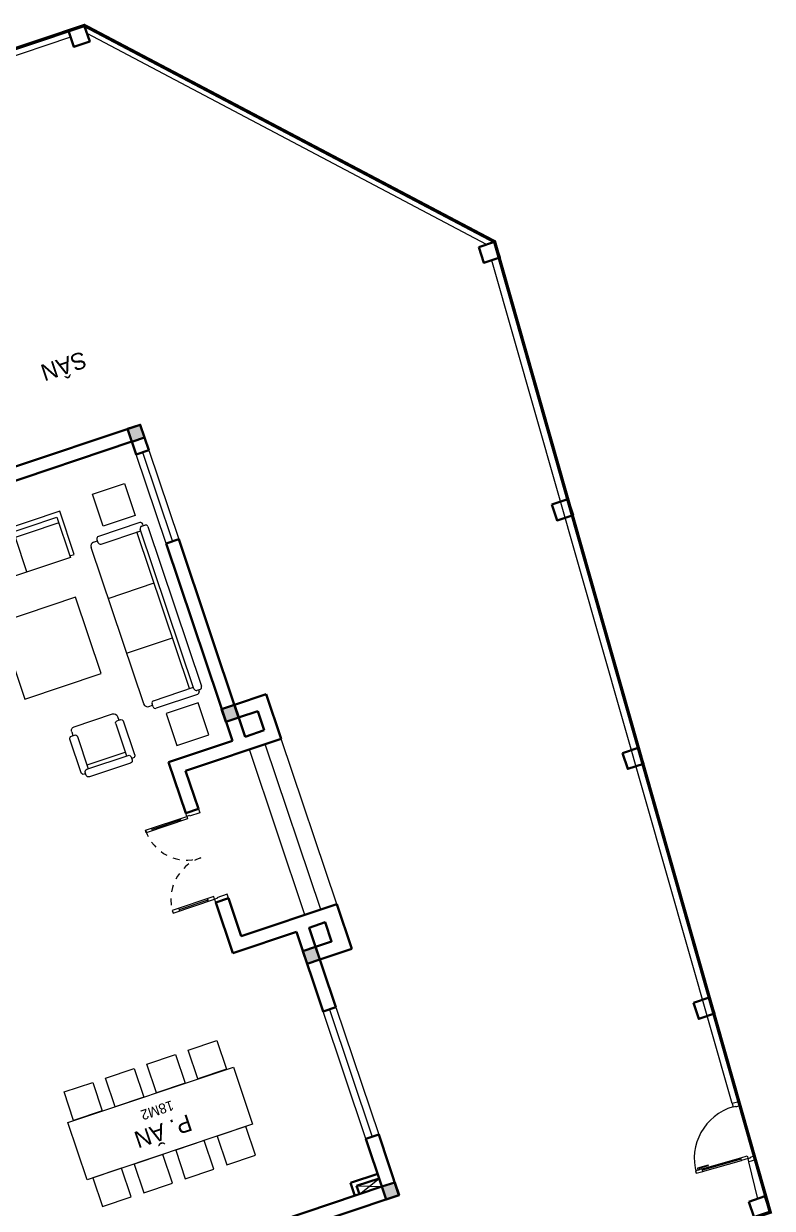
# Model space of a CAD drawing. Header units: metres. Extents: x 568336 to 569219, y 2065964 to 2066430.
# Drawn here: x 568471.44 to 568482.58, y 2066110.52 to 2066128.16 of the extents above; entities that cross this region are included whole.
import ezdxf

# ---------------------------------------------------------------- set-up
doc = ezdxf.new("R2010")
doc.units = ezdxf.units.M
for name, pattern in [('$AUDIT_BAD_LTYPE2', [0]), ('CENTER', [2, 1.25, -0.25, 0.25, -0.25]), ('HIDDEN', [0.375, 0.25, -0.125])]:
    doc.linetypes.add(name, pattern=pattern)
doc.layers.get('0').update_dxf_attribs({"linetype": 'CONTINUOUS'})
for name, color, linetype, lineweight in [('-CONCRETE', 1, 'CONTINUOUS', 35), ('-DOOR', 137, 'CONTINUOUS', 9), ('-FURNITURE', 46, 'CONTINUOUS', 9), ('-LINE1', 7, 'CONTINUOUS', 18), ('-RANH GIOI KHU DAT', 12, 'CENTER', 18), ('-TEXT', 7, 'CONTINUOUS', 15), ('-WALL', 4, 'CONTINUOUS', 35), ('CUA', 147, 'CONTINUOUS', 5), ('TEXT25', 2, 'CONTINUOUS', 13)]:
    doc.layers.add(name, color=color, linetype=linetype, lineweight=lineweight)
doc.layers.add('LoLK', color=6, linetype='CONTINUOUS')
doc.styles.add('T1', font='', dxfattribs={"height": 200})
doc.styles.get('T1').set_extended_font_data('VNgeometric Light')

# ---------------------------------------------------------------- blocks, each defined once
blk = doc.blocks.new('*U227')
at = {"linetype": '$AUDIT_BAD_LTYPE2'}
for p, q in [((70, 100), (70, 700)), ((90, 700), (90, 100))]:
    blk.add_line(p, q, dxfattribs=at)
for points in [[(50, 700), (90, 700), (90, 800), (50, 800), (50, 700)], [(50, 703), (50, 100)], [(50, 100), (90, 100), (90, 0), (50, 0), (50, 100)]]:
    blk.add_lwpolyline(points)
for points in [[(118, 595), (118, 764), (90, 764), (90, 736), (113, 736), (113, 595)], [(0, 0), (50, 0), (50, -40), (60, -40), (60, -100), (0, -100)], [(900, 0), (850, 0), (850, -40), (840, -40), (840, -100), (900, -100)]]:
    blk.add_lwpolyline(points, close=True)
at = {"linetype": '$AUDIT_BAD_LTYPE2', "ltscale": 0.3}
blk.add_arc((50, 0), 800, 0, 90, dxfattribs=at)
blk = doc.blocks.new('*U221')
for p, q in [((-1310, 550), (-1350, 550)), ((-1330, 100), (-1330, 550)), ((-90, 550), (-50, 550)), ((-70, 100), (-70, 550)), ((-1310, 100), (-1350, 100)), ((-90, 100), (-50, 100))]:
    blk.add_line(p, q)
for points in [[(-1350, 0), (-1310, 0), (-1310, 650), (-1350, 650)], [(-50, 0), (-90, 0), (-90, 650), (-50, 650)], [(-1400, -200), (-1340, -200), (-1340, -40), (-1350, -40), (-1350, 0), (-1400, 0)], [(0, -200), (-60, -200), (-60, -40), (-50, -40), (-50, 0), (0, 0)]]:
    blk.add_lwpolyline(points, close=True)
at = {"linetype": 'HIDDEN', "ltscale": 0.1}
for centre, start, end in [((-1350, 0), 0, 90), ((-50, 0), 90, 180)]:
    blk.add_arc(centre, 650, start, end, dxfattribs=at)
blk = doc.blocks.new('A$C5C575821')
at = {"layer": '-CONCRETE'}
h = blk.add_hatch(color=256, dxfattribs=at)
h.dxf.hatch_style = 1
h.paths.add_polyline_path([(0, 200), (0, 0), (200, 0), (200, 200)])
blk.add_lwpolyline([(0, 0), (200, 0), (200, 200), (0, 200)], close=True, dxfattribs=at)
blk = doc.blocks.new('A$C3a7320a7')
at = {"layer": '-FURNITURE'}
for p, q in [((0, 23), (0, 700)), ((0, 700), (1500, 700)), ((1432, 632), (68, 632)), ((68, 632), (68, 23)), ((68, 542), (1432, 542)), ((750, 0), (750, 542)), ((1432, 0), (1432, 632)), ((1432, 23), (1432, 632)), ((1500, 700), (1500, 23)), ((68, 23), (0, 23)), ((68, 23), (68, 0)), ((68, 0), (1432, 0)), ((1432, 0), (1432, 23)), ((1500, 23), (1432, 23))]:
    blk.add_line(p, q, dxfattribs=at)
blk = doc.blocks.new('A$Ce56c61a3')
at = {"layer": '-FURNITURE'}
for p, q in [((0, 744), (0, 96)), ((84, 780), (36, 780)), ((60, 780), (60, 804)), ((96, 840), (624, 840)), ((120, 96), (120, 744)), ((624, 720), (120, 720)), ((180, 120), (180, 720)), ((660, 804), (660, 756)), ((720, 780), (660, 780)), ((780, 120), (780, 720)), ((36, 60), (84, 60)), ((60, 60), (60, 36)), ((96, 0), (624, 0)), ((624, 120), (120, 120)), ((660, 36), (660, 84)), ((720, 60), (660, 60))]:
    blk.add_line(p, q, dxfattribs=at)
for centre, radius, start, end in [((36, 744), 36, 90, 180), ((96, 804), 36, 90, 180), ((84, 744), 36, 0, 90), ((624, 804), 36, 0, 90), ((624, 756), 36, 270, 0), ((720, 720), 60, 0, 90), ((36, 96), 36, 180, 270), ((96, 36), 36, 180, 270), ((84, 96), 36, 270, 0), ((624, 84), 36, 0, 90), ((624, 36), 36, 270, 0), ((720, 120), 60, 270, 0)]:
    blk.add_arc(centre, radius, start, end, dxfattribs=at)
blk = doc.blocks.new('BT4-T1.1')
at = {"layer": '-DOOR'}
for points in [[(568473.751, 2066120.48), (568473.561, 2066120.417), (568473.116, 2066121.744), (568473.306, 2066121.808)], [(568476.726, 2066111.616), (568476.536, 2066111.552), (568475.9, 2066113.448), (568476.089, 2066113.512)]]:
    blk.add_lwpolyline(points, close=True, dxfattribs=at)
for points in [[(568473.211, 2066121.776), (568473.656, 2066120.449)], [(568475.995, 2066113.48), (568476.631, 2066111.584)]]:
    blk.add_lwpolyline(points, dxfattribs=at)
at = {"layer": '-FURNITURE'}
for p, q in [((568473.17, 2066120.729), (568472.556, 2066120.523)), ((568472.594, 2066120.409), (568473.185, 2066120.608)), ((568473.911, 2066118.257), (568473.129, 2066120.589)), ((568473.976, 2066118.253), (568473.178, 2066120.631)), ((568473.2, 2066120.676), (568473.246, 2066120.692)), ((568473.223, 2066120.684), (568473.216, 2066120.707)), ((568473.292, 2066120.669), (568474.089, 2066118.291)), ((568472.484, 2066120.436), (568472.541, 2066120.455)), ((568472.533, 2066120.478), (568472.548, 2066120.432)), ((568473.229, 2066118.028), (568472.446, 2066120.36)), ((568472.7, 2066119.601), (568473.383, 2066119.83)), ((568472.974, 2066118.786), (568473.657, 2066119.015)), ((568473.377, 2066118.077), (568473.968, 2066118.276)), ((568474.029, 2066118.17), (568473.415, 2066117.964)), ((568474.067, 2066118.246), (568474.021, 2066118.23)), ((568474.044, 2066118.238), (568474.052, 2066118.215)), ((568473.305, 2066117.99), (568473.361, 2066118.009)), ((568473.369, 2066117.986), (568473.354, 2066118.032))]:
    blk.add_line(p, q, dxfattribs=at)
for points in [[(568473.1, 2066120.835), (568472.626, 2066120.676), (568472.467, 2066121.15), (568472.941, 2066121.309)], [(568472.598, 2066118.481), (568472.216, 2066119.618), (568471.079, 2066119.236), (568471.46, 2066118.099)], [(568474.037, 2066118.043), (568473.562, 2066117.884), (568473.722, 2066117.41), (568474.196, 2066117.569)]]:
    blk.add_lwpolyline(points, close=True, dxfattribs=at)
for points in [[(568474.461, 2066112.588), (568474.035, 2066112.445), (568473.892, 2066112.872), (568474.318, 2066113.015), (568474.461, 2066112.588)], [(568473.845, 2066112.381), (568473.419, 2066112.238), (568473.275, 2066112.665), (568473.702, 2066112.808), (568473.845, 2066112.381)], [(568474.85, 2066111.769), (568472.385, 2066110.942), (568472.098, 2066111.795), (568474.563, 2066112.622), (568474.85, 2066111.769)], [(568473.229, 2066112.174), (568472.802, 2066112.031), (568472.659, 2066112.458), (568473.086, 2066112.601), (568473.229, 2066112.174)], [(568472.613, 2066111.968), (568472.186, 2066111.825), (568472.043, 2066112.251), (568472.47, 2066112.394), (568472.613, 2066111.968)], [(568474.748, 2066111.735), (568474.321, 2066111.592), (568474.464, 2066111.165), (568474.891, 2066111.308), (568474.748, 2066111.735)], [(568474.131, 2066111.528), (568473.705, 2066111.385), (568473.848, 2066110.958), (568474.275, 2066111.101), (568474.131, 2066111.528)], [(568473.515, 2066111.321), (568473.089, 2066111.178), (568473.232, 2066110.751), (568473.658, 2066110.895), (568473.515, 2066111.321)], [(568472.899, 2066111.114), (568472.472, 2066110.971), (568472.616, 2066110.545), (568473.042, 2066110.688), (568472.899, 2066111.114)], [(568476.438, 2066110.728), (568476.733, 2066110.964)], [(568476.397, 2066110.851), (568476.775, 2066110.841)]]:
    blk.add_lwpolyline(points, dxfattribs=at)
for centre, radius, start, end in [((568473.181, 2066120.695), 0.036, 18.5515, 108.5515), ((568473.212, 2066120.642), 0.036, 108.5515, 198.5515), ((568473.257, 2066120.657), 0.036, 18.5515, 108.5515), ((568472.503, 2066120.379), 0.06, 108.5515, 198.5515), ((568472.567, 2066120.489), 0.036, 108.5515, 198.5515), ((568472.582, 2066120.444), 0.036, 198.5515, 288.5515), ((568474.055, 2066118.28), 0.036, 288.5515, 18.5515), ((568474.01, 2066118.265), 0.036, 198.5515, 288.5515), ((568474.018, 2066118.204), 0.036, 288.5515, 18.5515), ((568473.285, 2066118.047), 0.06, 198.5515, 288.5515), ((568473.388, 2066118.043), 0.036, 108.5515, 198.5515), ((568473.403, 2066117.998), 0.036, 198.5515, 288.5515)]:
    blk.add_arc(centre, radius, start, end, dxfattribs=at)
at = {"layer": '-LINE1'}
for p, q in [((568478.332, 2066124.871), (568472.385, 2066128.012)), ((568472.14, 2066127.956), (568468.152, 2066126.618)), ((568481.988, 2066112.077), (568478.412, 2066124.634)), ((568482.367, 2066110.661), (568482.236, 2066111.212))]:
    blk.add_line(p, q, dxfattribs=at)
for points in [[(568475.865, 2066114.966), (568475.038, 2066117.431)], [(568476.102, 2066115.046), (568475.275, 2066117.511)], [(568475.628, 2066114.887), (568474.801, 2066117.352)]]:
    blk.add_lwpolyline(points, dxfattribs=at)
at = {"layer": '-RANH GIOI KHU DAT', "linetype": 'HIDDEN', "ltscale": 10, "const_width": 0.05}
blk.add_lwpolyline([(568465.624, 2066104.779), (568482.553, 2066110.46), (568478.451, 2066124.911), (568472.346, 2066128.131), (568459.261, 2066123.739)], close=True, dxfattribs=at)
at = {"layer": '-WALL'}
for p, q in [((568471.187, 2066121.519), (568473.178, 2066122.187)), ((568473.178, 2066122.187), (568473.306, 2066121.808)), ((568470.777, 2066121.17), (568473.052, 2066121.934)), ((568473.052, 2066121.934), (568473.116, 2066121.744)), ((568473.561, 2066120.417), (568474.548, 2066117.478)), ((568473.751, 2066120.48), (568474.642, 2066117.826)), ((568474.578, 2066118.015), (568475.052, 2066118.175)), ((568475.052, 2066118.175), (568475.275, 2066117.511)), ((568474.737, 2066117.541), (568474.578, 2066118.015)), ((568474.642, 2066117.826), (568474.926, 2066117.921)), ((568474.926, 2066117.921), (568475.022, 2066117.637)), ((568474.737, 2066117.541), (568475.022, 2066117.637)), ((568474.548, 2066117.478), (568473.6, 2066117.16)), ((568473.853, 2066117.034), (568475.275, 2066117.511)), ((568473.854, 2066116.401), (568473.6, 2066117.16)), ((568474.044, 2066116.465), (568473.853, 2066117.034)), ((568473.854, 2066116.401), (568474.044, 2066116.465)), ((568474.3, 2066115.074), (568474.489, 2066115.138)), ((568474.68, 2066114.569), (568474.489, 2066115.138)), ((568474.554, 2066114.316), (568474.3, 2066115.074)), ((568476.102, 2066115.046), (568474.68, 2066114.569)), ((568476.325, 2066114.382), (568476.102, 2066115.046)), ((568475.502, 2066114.634), (568475.9, 2066113.448)), ((568475.851, 2066114.223), (568476.325, 2066114.382)), ((568475.9, 2066113.448), (568476.089, 2066113.512)), ((568476.711, 2066111.031), (568476.308, 2066110.896)), ((568476.308, 2066110.896), (568476.372, 2066110.706)), ((568476.733, 2066110.964), (568476.397, 2066110.851)), ((568475.258, 2066110.332), (568476.775, 2066110.841)), ((568475.322, 2066110.143), (568477.028, 2066110.715)), ((568476.397, 2066110.851), (568476.438, 2066110.728))]:
    blk.add_line(p, q, dxfattribs=at)
for points in [[(568472.108, 2066128.051), (568472.345, 2066128.13), (568472.425, 2066127.893), (568472.188, 2066127.814)], [(568478.214, 2066124.832), (568478.451, 2066124.911), (568478.53, 2066124.674), (568478.293, 2066124.595)], [(568479.302, 2066120.998), (568479.539, 2066121.078), (568479.619, 2066120.841), (568479.382, 2066120.761)], [(568480.353, 2066117.297), (568480.59, 2066117.376), (568480.669, 2066117.139), (568480.432, 2066117.06)], [(568481.409, 2066113.576), (568481.646, 2066113.656), (568481.725, 2066113.419), (568481.488, 2066113.339)], [(568482.237, 2066110.617), (568482.474, 2066110.697), (568482.553, 2066110.46), (568482.316, 2066110.38)]]:
    blk.add_lwpolyline(points, close=True, dxfattribs=at)
for points in [[(568473.116, 2066121.744), (568473.306, 2066121.808)], [(568473.561, 2066120.417), (568473.751, 2066120.48)], [(568476.089, 2066113.512), (568475.692, 2066114.697), (568475.929, 2066114.777), (568476.024, 2066114.492), (568475.787, 2066114.413)], [(568474.554, 2066114.316), (568475.502, 2066114.634)], [(568476.775, 2066110.841), (568476.536, 2066111.552), (568476.726, 2066111.616), (568477.028, 2066110.715)]]:
    blk.add_lwpolyline(points, dxfattribs=at)
at = {"layer": '-DOOR', "xscale": 0.0009999999999999996, "yscale": 0.0009999999999999996, "zscale": 0.0009999999999999996, "rotation": 108.55150051068}
blk.add_blockref('*U221', (568473.854, 2066116.401), dxfattribs=at)
at = {"layer": '-FURNITURE', "xscale": -0.0009999999999999996, "yscale": 0.0009999999999999996, "zscale": 0.0009999999999999998}
for name, p, rotation in [('A$C3a7320a7', (568472.202, 2066120.233), 18.55150051068005), ('A$Ce56c61a3', (568472.329, 2066116.912), 288.5515005106801)]:
    blk.add_blockref(name, p, dxfattribs=dict(at, rotation=rotation))
at = {"layer": '-WALL', "xscale": -0.0009999999999999996, "yscale": 0.0009999999999999996, "zscale": 0.0009999999999999998, "rotation": 198.5515005106801}
for p in [(568472.989, 2066122.123), (568474.389, 2066117.952), (568475.598, 2066114.349), (568476.775, 2066110.841)]:
    blk.add_blockref('A$C5C575821', p, dxfattribs=at)
at = {"layer": 'CUA', "xscale": 0.0009999999999999996, "yscale": 0.0009999999999999996, "zscale": 0.0009999999999999996, "rotation": 106.0010338801694}
blk.add_blockref('*U227', (568482.236, 2066111.212), dxfattribs=at)
at = {"layer": '-TEXT', "color": 2}
for s, p in [('SÂN', (568472.325, 2066123.286)), ('P. ĂN', (568473.893, 2066111.923))]:
    blk.add_text(s, height=0.25, rotation=198.5515, dxfattribs=at).set_placement(p)
at = {"layer": 'TEXT25', "style": 'T1'}
blk.add_text('18M2', height=0.15, rotation=198.5515, dxfattribs=at).set_placement((568473.645, 2066112.129))

msp = doc.modelspace()

# ---------------------------------------------------------------- block references
at = {"layer": 'LoLK'}
msp.add_blockref('BT4-T1.1', (0, 0), dxfattribs=at)

doc.saveas('drawing.dxf')
